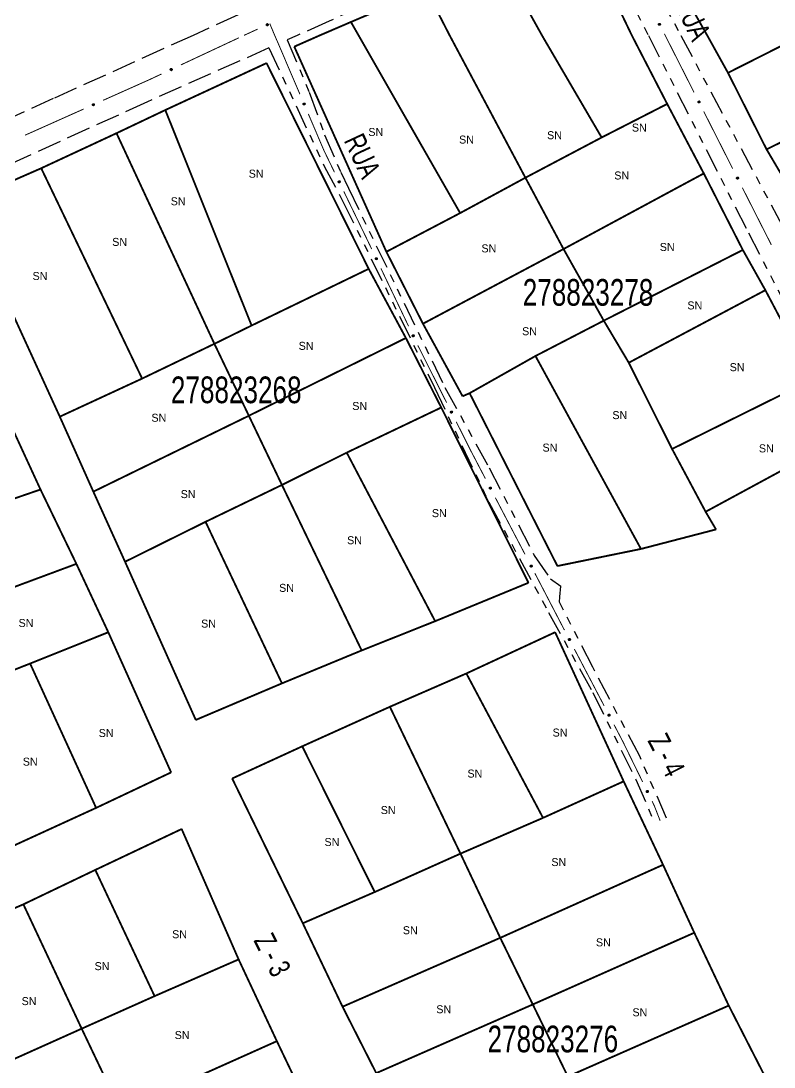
# Model space of a CAD drawing. Extents: x 205807 to 207855, y 4874692 to 4876446.
# Drawn here: x 206751.1 to 206892.2, y 4875410.6 to 4875606.6 of the extents above; entities that cross this region are included whole.
import ezdxf
from ezdxf.enums import TextEntityAlignment as Align

# ---------------------------------------------------------------- set-up
doc = ezdxf.new("R2010")
doc.units = 0
doc.header["$LTSCALE"] = 1.5
doc.header["$MEASUREMENT"] = 0
doc.linetypes.add('TRACO_11', pattern=[8, 3, -1, 3, -1])
doc.linetypes.add('TRACO_25', pattern=[8, 3, -1, 1, -1, 1, -1])
for name, color, linetype in [('CD_MALHA_LOTES', 7, 'CONTINUOUS'), ('CD_TXT_QUADRA', 7, 'CONTINUOUS'), ('RU-QUADRA', 210, 'CONTINUOUS'), ('SV-EIXO-RUA-N-PAV', 6, 'CONTINUOUS'), ('SV-EIXO-RUA-PAV', 20, 'CONTINUOUS'), ('SV-RUA-NAO-PAV', 7, 'CONTINUOUS'), ('SV-RUA-PAVIM', 7, 'CONTINUOUS'), ('SV-TXT-RUA-N-PAV', 7, 'CONTINUOUS'), ('Th_NmrPort', 1, 'CONTINUOUS')]:
    doc.layers.add(name, color=color, linetype=linetype)
doc.styles.add('ARIAL', font='ARIAL.SHX')

msp = doc.modelspace()

# ---------------------------------------------------------------- linework, layer by layer
at = {"layer": 'CD_MALHA_LOTES', "linetype": 'Continuous', "const_width": 0.35, "flags": 128}
for points in [[(206879.653214, 4875603.899874), (206867.345812, 4875625.611208)], [(206857.05052, 4875621.580885), (206865.532073, 4875603.900152)], [(206848.752311, 4875603.816473), (206842.756206, 4875614.61033)], [(206826.722383, 4875612.303357), (206812.918585, 4875606.407985)], [(206831.423776, 4875603.873753), (206829.310595, 4875607.989671)], [(206812.918585, 4875606.407985), (206807.223221, 4875603.960903)], [(206833.379398, 4875570.608922), (206812.918585, 4875606.407985)], [(206807.223221, 4875603.960903), (206802.311799, 4875601.79074)], [(206845.600843, 4875577.23363), (206831.423776, 4875603.873753)], [(206859.878233, 4875584.772092), (206848.752311, 4875603.816473)], [(206865.532073, 4875603.900152), (206872.156787, 4875591.054143)], [(206883.543727, 4875596.88497), (206879.653214, 4875603.899874)], [(206883.543727, 4875596.88497), (206897.438421, 4875603.899525)], [(206802.311799, 4875601.79074), (206819.558885, 4875563.356008)], [(206778.154457, 4875589.911952), (206797.114829, 4875598.706824)], [(206797.114829, 4875598.706824), (206816.246531, 4875560.157873)], [(206890.768969, 4875582.545644), (206883.543727, 4875596.88497)], [(206890.768969, 4875582.545644), (206917.335628, 4875595.662237)], [(206769.016927, 4875585.571626), (206778.154457, 4875589.911952)], [(206794.316461, 4875549.535495), (206778.154457, 4875589.911952)], [(206872.156787, 4875591.054143), (206859.878233, 4875584.772092)], [(206872.156787, 4875591.054143), (206879.009934, 4875578.033164)], [(206754.910867, 4875579.004027), (206769.016927, 4875585.571626)], [(206787.349095, 4875546.108922), (206769.016927, 4875585.571626)], [(206845.600843, 4875577.23363), (206859.878233, 4875584.772092)], [(206897.938632, 4875570.37389), (206890.768969, 4875582.545644)], [(206754.910867, 4875579.004027), (206740.062382, 4875572.493537)], [(206773.81413, 4875539.598432), (206754.910867, 4875579.004027)], [(206852.739538, 4875563.869994), (206879.009934, 4875578.033164)], [(206879.009934, 4875578.033164), (206886.319958, 4875563.698665)], [(206833.379398, 4875570.608922), (206845.600843, 4875577.23363)], [(206852.739538, 4875563.869994), (206845.600843, 4875577.23363)], [(206740.062382, 4875572.493537), (206758.39455, 4875532.459738)], [(206819.558885, 4875563.356008), (206833.379398, 4875570.608922)], [(206826.412032, 4875549.878153), (206852.739538, 4875563.869994)], [(206860.278, 4875550.449248), (206852.739538, 4875563.869994)], [(206819.558885, 4875563.356008), (206826.412032, 4875549.878153)], [(206860.278, 4875550.449248), (206886.319958, 4875563.698665)], [(206886.319958, 4875563.698665), (206890.546065, 4875556.160204)], [(206794.316461, 4875549.535495), (206816.246531, 4875560.157873)], [(206816.246531, 4875560.157873), (206823.213897, 4875547.194003)], [(206864.960983, 4875542.568129), (206890.546065, 4875556.160204)], [(206890.546065, 4875556.160204), (206899.340937, 4875539.427104)], [(206847.485459, 4875543.82454), (206860.278, 4875550.449248)], [(206864.960983, 4875542.568129), (206860.278, 4875550.449248)], [(206787.349095, 4875546.108922), (206794.316461, 4875549.535495)], [(206826.412032, 4875549.878153), (206833.836275, 4875536.286078)], [(206793.802475, 4875532.631066), (206823.213897, 4875547.194003)], [(206823.213897, 4875547.194003), (206829.838606, 4875534.173024)], [(206773.81413, 4875539.598432), (206787.349095, 4875546.108922)], [(206793.802475, 4875532.631066), (206787.349095, 4875546.108922)], [(206835.149794, 4875536.857174), (206847.485459, 4875543.82454)], [(206867.245366, 4875507.67419), (206847.485459, 4875543.82454)], [(206873.07054, 4875526.406125), (206864.960983, 4875542.568129)], [(206758.39455, 4875532.459738), (206773.81413, 4875539.598432)], [(206873.07054, 4875526.406125), (206899.340937, 4875539.427104)], [(206833.836275, 4875536.286078), (206835.149794, 4875536.857174)], [(206835.149794, 4875536.857174), (206851.597347, 4875504.476055)], [(206747.455694, 4875534.720527), (206754.776569, 4875518.80883)], [(206764.676601, 4875518.410787), (206758.39455, 4875532.459738)], [(206764.676601, 4875518.410787), (206793.802475, 4875532.631066)], [(206800, 4875519.667197), (206793.802475, 4875532.631066)], [(206812.134643, 4875525.72081), (206829.838606, 4875534.173024)], [(206829.838606, 4875534.173024), (206846.171939, 4875501.335029)], [(206905.280331, 4875528.690507), (206879.352592, 4875514.641556)], [(206800, 4875519.667197), (206812.134643, 4875525.72081)], [(206828.696415, 4875494.139225), (206812.134643, 4875525.72081)], [(206879.352592, 4875514.641556), (206873.07054, 4875526.406125)], [(206724.820745, 4875508.499844), (206754.776569, 4875518.80883)], [(206754.776569, 4875518.80883), (206761.499821, 4875504.876758)], [(206785.692918, 4875512.756941), (206800, 4875519.667197)], [(206814.933011, 4875488.656707), (206800, 4875519.667197)], [(206770.615995, 4875505.275589), (206764.676601, 4875518.410787)], [(206879.352592, 4875514.641556), (206881.294317, 4875511.329202)], [(206770.615995, 4875505.275589), (206785.692918, 4875512.756941)], [(206800, 4875482.488875), (206785.692918, 4875512.756941)], [(206881.294317, 4875511.329202), (206867.245366, 4875507.67419)], [(206851.597347, 4875504.476055), (206867.245366, 4875507.67419)], [(206783.865412, 4875475.635728), (206770.615995, 4875505.275589)], [(206731.469295, 4875493.708689), (206761.499821, 4875504.876758)], [(206761.499821, 4875504.876758), (206767.476045, 4875492.065227)], [(206846.171939, 4875501.335029), (206828.696415, 4875494.139225)], [(206828.696415, 4875494.139225), (206814.933011, 4875488.656707)], [(206752.834296, 4875486.201058), (206767.476045, 4875492.065227)], [(206767.476045, 4875492.065227), (206779.241736, 4875465.807193)], [(206834.54104, 4875484.34023), (206851.170377, 4875492.069858)], [(206851.170377, 4875492.069858), (206864.005814, 4875464.129735)], [(206814.933011, 4875488.656707), (206800, 4875482.488875)], [(206737.333464, 4875480.075428), (206752.834296, 4875486.201058)], [(206765.197609, 4875459.158644), (206752.834296, 4875486.201058)], [(206820.216409, 4875478.099797), (206834.54104, 4875484.34023)], [(206848.901129, 4875457.286533), (206834.54104, 4875484.34023)], [(206800, 4875482.488875), (206783.865412, 4875475.635728)], [(206803.799814, 4875470.689282), (206820.216409, 4875478.099797)], [(206833.441873, 4875450.585158), (206820.216409, 4875478.099797)], [(206803.799814, 4875470.689282), (206790.68072, 4875464.661591)], [(206817.379848, 4875443.387385), (206803.799814, 4875470.689282)], [(206779.241736, 4875465.807193), (206765.197609, 4875459.158644)], [(206790.68072, 4875464.661591), (206803.906185, 4875437.536979)], [(206864.005814, 4875464.129735), (206848.901129, 4875457.286533)], [(206864.005814, 4875464.129735), (206871.380872, 4875448.493195)], [(206765.197609, 4875459.158644), (206749.47267, 4875451.949823)], [(206833.441873, 4875450.585158), (206848.901129, 4875457.286533)], [(206765.045303, 4875447.535855), (206781.213699, 4875455.194569)], [(206781.213699, 4875455.194569), (206791.886259, 4875430.76469)], [(206817.379848, 4875443.387385), (206833.441873, 4875450.585158)], [(206840.887845, 4875434.806789), (206833.441873, 4875450.585158)], [(206840.887845, 4875434.806789), (206871.380872, 4875448.493195)], [(206871.380872, 4875448.493195), (206877.231279, 4875435.764129)], [(206751.57164, 4875441.08268), (206765.045303, 4875447.535855)], [(206776.143347, 4875423.886031), (206765.045303, 4875447.535855)], [(206803.906185, 4875437.536979), (206817.379848, 4875443.387385)], [(206736.786067, 4875434.664961), (206751.57164, 4875441.08268)], [(206762.492399, 4875417.787425), (206751.57164, 4875441.08268)], [(206811.352156, 4875421.900438), (206803.906185, 4875437.536979)], [(206811.352156, 4875421.900438), (206840.887845, 4875434.806789)], [(206846.98645, 4875422.325922), (206840.887845, 4875434.806789)], [(206846.98645, 4875422.325922), (206877.231279, 4875435.764129)], [(206877.231279, 4875435.764129), (206883.684454, 4875422.11318)], [(206791.886259, 4875430.76469), (206776.143347, 4875423.886031)], [(206791.886259, 4875430.76469), (206799.048574, 4875415.447263)], [(206762.492399, 4875417.787425), (206776.143347, 4875423.886031)], [(206817.663504, 4875409.455028), (206811.352156, 4875421.900438)], [(206817.663504, 4875409.455028), (206846.98645, 4875422.325922)], [(206853.545997, 4875408.816802), (206846.98645, 4875422.325922)], [(206853.545997, 4875408.816802), (206883.684454, 4875422.11318)], [(206883.684454, 4875422.11318), (206890.279458, 4875409.206829)], [(206762.492399, 4875417.787425), (206748.274138, 4875411.405164)], [(206769.831999, 4875402.363626), (206762.492399, 4875417.787425)], [(206769.831999, 4875402.363626), (206799.048574, 4875415.447263)], [(206799.048574, 4875415.447263), (206804.79261, 4875403.427337)]]:
    msp.add_lwpolyline(points, dxfattribs=at)
at = {"layer": 'RU-QUADRA', "linetype": 'Continuous', "const_width": 0.18, "flags": 128}
for points in [[(206956.12659, 4875551.254791), (206954.851308, 4875550.810157), (206943.068606, 4875544.752069), (206931.174746, 4875538.749561), (206919.725516, 4875532.969367), (206897.938632, 4875570.37389), (206890.768969, 4875582.545644), (206883.543727, 4875596.88497), (206879.653214, 4875603.899874), (206867.345812, 4875625.611208), (206894.291755, 4875639.70373), (206906.950579, 4875645.638768), (206920.937937, 4875652.196685), (206936.173886, 4875623.279962), (206947.292592, 4875603.898546), (206950.516163, 4875597.051707), (206956.12736, 4875587.047524), (206970.008665, 4875558.304163)], [(206865.532073, 4875603.900152), (206872.156787, 4875591.054143), (206879.009934, 4875578.033164), (206886.319958, 4875563.698665), (206890.546065, 4875556.160204), (206899.340937, 4875539.427104), (206905.280331, 4875528.690507), (206879.352592, 4875514.641556), (206881.294317, 4875511.329202), (206867.245366, 4875507.67419), (206851.597347, 4875504.476055), (206835.149794, 4875536.857174), (206833.836275, 4875536.286078), (206826.412032, 4875549.878153), (206819.558885, 4875563.356008), (206802.311799, 4875601.79074), (206807.223221, 4875603.960903), (206812.918585, 4875606.407985), (206826.722383, 4875612.303357), (206829.310595, 4875607.989671), (206842.756206, 4875614.61033), (206857.05052, 4875621.580885)], [(206783.865412, 4875475.635728), (206800, 4875482.488875), (206814.933011, 4875488.656707), (206828.696415, 4875494.139225), (206846.171939, 4875501.335029), (206829.838606, 4875534.173024), (206823.213897, 4875547.194003), (206816.246531, 4875560.157873), (206797.114829, 4875598.706824), (206778.154457, 4875589.911952), (206769.016927, 4875585.571626), (206754.910867, 4875579.004027), (206740.062382, 4875572.493537), (206758.39455, 4875532.459738), (206764.676601, 4875518.410787), (206770.615995, 4875505.275589)], [(206716.790194, 4875436.561046), (206704.800395, 4875467.60006), (206699.588209, 4875481.734395), (206693.636933, 4875497.362768), (206688.24809, 4875511.514163), (206676.93625, 4875541.219671), (206688.888698, 4875546.934435), (206704.501583, 4875554.031201), (206718.172196, 4875560.231533), (206732.40308, 4875566.842731), (206747.455694, 4875534.720527), (206754.776569, 4875518.80883), (206761.499821, 4875504.876758), (206767.476045, 4875492.065227), (206779.241736, 4875465.807193), (206765.197609, 4875459.158644), (206749.47267, 4875451.949823), (206734.158595, 4875444.554246)], [(206837.696714, 4875369.565893), (206831.314452, 4875382.04676), (206824.435793, 4875395.662252), (206817.663504, 4875409.455028), (206811.352156, 4875421.900438), (206803.906185, 4875437.536979), (206790.68072, 4875464.661591), (206803.799814, 4875470.689282), (206820.216409, 4875478.099797), (206834.54104, 4875484.34023), (206851.170377, 4875492.069858), (206864.005814, 4875464.129735), (206871.380872, 4875448.493195), (206877.231279, 4875435.764129), (206883.684454, 4875422.11318), (206890.279458, 4875409.206829), (206896.732633, 4875396.265021), (206866.913289, 4875382.826815)], [(206765.328959, 4875336.449047), (206759.372182, 4875349.284484), (206753.060834, 4875362.793605), (206746.324003, 4875376.763666), (206740.438139, 4875389.27999), (206732.95671, 4875404.774703), (206722.319608, 4875428.211786), (206736.786067, 4875434.664961), (206751.57164, 4875441.08268), (206765.045303, 4875447.535855), (206781.213699, 4875455.194569), (206791.886259, 4875430.76469), (206799.048574, 4875415.447263), (206804.79261, 4875403.427337), (206811.281242, 4875389.209076), (206817.734418, 4875375.806327), (206823.407539, 4875363.219089), (206794.900104, 4875349.745426)]]:
    msp.add_lwpolyline(points, close=True, dxfattribs=at)
at = {"layer": 'SV-EIXO-RUA-N-PAV', "const_width": 0.18}
for points in [[(206797.717977, 4875606.109348), (206798.490035, 4875604.264375)], [(206798.490035, 4875604.264375), (206798.639166, 4875603.908)], [(206798.64, 4875603.91), (206799.038944, 4875602.993025)], [(206871.627078, 4875604.193543), (206871.770423, 4875603.917233)], [(206871.770423, 4875603.917233), (206877.192692, 4875593.212141)], [(206799.038944, 4875602.993025), (206799.31, 4875602.37)], [(206799.31, 4875602.37), (206803.364075, 4875592.879028)], [(206879.000115, 4875589.643777), (206884.422384, 4875578.938684)], [(206804.935336, 4875589.200558), (206807.685042, 4875582.763236)], [(206807.685042, 4875582.763236), (206807.9, 4875582.26)], [(206807.9, 4875582.26), (206809.842849, 4875578.253436)], [(206811.588142, 4875574.654276), (206815.51505, 4875566.556165)], [(206886.229807, 4875575.37032), (206889.392797, 4875569.125683)], [(206889.392797, 4875569.125683), (206889.40007, 4875569.111325)], [(206889.40007, 4875569.111325), (206891.659264, 4875564.668876)], [(206815.51505, 4875566.556165), (206815.825904, 4875565.91512)], [(206815.825904, 4875565.91512), (206816.812425, 4875563.851213)], [(206818.537444, 4875560.242292), (206823.7125, 4875549.41553)], [(206825.448802, 4875545.812142), (206830.841027, 4875535.091885)], [(206832.638435, 4875531.518466), (206835.334548, 4875526.158338)], [(206835.334548, 4875526.158338), (206835.494854, 4875525.839634)], [(206835.494854, 4875525.839634), (206838.110139, 4875520.838978)], [(206839.963883, 4875517.294457), (206845.525115, 4875506.660892)], [(206847.375725, 4875503.114736), (206852.911958, 4875492.468134)], [(206854.767415, 4875488.924511), (206860.336688, 4875478.295155)], [(206862.193113, 4875474.752037), (206863.585431, 4875472.094698)], [(206863.585431, 4875472.094698), (206863.830435, 4875471.62709)], [(206863.830435, 4875471.62709), (206867.557034, 4875464.018618)], [(206869.316504, 4875460.426367), (206869.73112, 4875459.579859)], [(206869.73112, 4875459.579859), (206870.480837, 4875457.663914)], [(206870.480837, 4875457.663914), (206870.837498, 4875456.752447)]]:
    msp.add_lwpolyline(points, dxfattribs=at)
at = {"layer": 'SV-EIXO-RUA-N-PAV'}
for points in [[(206870.737626, 4875606.147093), (206870.784454, 4875606.132982), (206870.821816, 4875606.111279), (206870.847767, 4875606.084209), (206870.864462, 4875606.054308), (206870.878097, 4875606.021794), (206870.884611, 4875605.98598), (206870.883036, 4875605.944629), (206870.86921, 4875605.897554), (206870.844462, 4875605.860742), (206870.819284, 4875605.83388), (206870.789107, 4875605.814676), (206870.7573, 4875605.80196), (206870.719875, 4875605.796424), (206870.677985, 4875605.798429), (206870.630986, 4875605.813477), (206870.594504, 4875605.835005), (206870.57009, 4875605.861848), (206870.550976, 4875605.892308), (206870.537454, 4875605.925669), (206870.531262, 4875605.960861), (206870.533357, 4875606.003033), (206870.548824, 4875606.049225), (206870.56988, 4875606.085857), (206870.596373, 4875606.110641), (206870.626785, 4875606.128784), (206870.65923, 4875606.142855), (206870.694958, 4875606.150902), (206870.737626, 4875606.147093)], [(206878.129682, 4875591.605875), (206878.176372, 4875591.59131), (206878.213521, 4875591.569245), (206878.239208, 4875591.541924), (206878.255611, 4875591.511862), (206878.268929, 4875591.479217), (206878.275095, 4875591.443342), (206878.273119, 4875591.402009), (206878.258837, 4875591.35507), (206878.233732, 4875591.3185), (206878.208294, 4875591.291884), (206878.177932, 4875591.272974), (206878.146002, 4875591.260568), (206878.108525, 4875591.255395), (206878.066658, 4875591.257808), (206878.019807, 4875591.273311), (206877.983535, 4875591.295192), (206877.959383, 4875591.322271), (206877.940566, 4875591.352915), (206877.927369, 4875591.386406), (206877.92152, 4875591.421657), (206877.924024, 4875591.463807), (206877.939938, 4875591.509846), (206877.96135, 4875591.546271), (206877.988082, 4875591.570797), (206878.018669, 4875591.588644), (206878.051249, 4875591.6024), (206878.087054, 4875591.610099), (206878.129682, 4875591.605875)], [(206804.194498, 4875591.215166), (206804.24014, 4875591.197592), (206804.275773, 4875591.173155), (206804.299627, 4875591.144219), (206804.314039, 4875591.113153), (206804.325203, 4875591.07971), (206804.32902, 4875591.04351), (206804.324356, 4875591.002393), (206804.307049, 4875590.956484), (206804.279616, 4875590.921626), (206804.252499, 4875590.896722), (206804.220971, 4875590.879829), (206804.188301, 4875590.869528), (206804.150567, 4875590.866807), (206804.108945, 4875590.87194), (206804.063203, 4875590.89046), (206804.028433, 4875590.914657), (206804.006095, 4875590.943251), (206803.989313, 4875590.975055), (206803.978325, 4875591.009334), (206803.974783, 4875591.044891), (206803.980026, 4875591.086789), (206803.998904, 4875591.131694), (206804.022642, 4875591.166648), (206804.050914, 4875591.189381), (206804.082598, 4875591.205199), (206804.116004, 4875591.216804), (206804.152234, 4875591.222156), (206804.194498, 4875591.215166)], [(206810.751854, 4875576.631169), (206810.798284, 4875576.615797), (206810.835045, 4875576.593091), (206810.860254, 4875576.565329), (206810.876134, 4875576.534987), (206810.888884, 4875576.502116), (206810.894427, 4875576.466139), (206810.891735, 4875576.424847), (206810.876641, 4875576.378163), (206810.850906, 4875576.342034), (206810.825011, 4875576.315862), (206810.794325, 4875576.297481), (206810.762186, 4875576.285631), (206810.724625, 4875576.281109), (206810.682805, 4875576.284246), (206810.63623, 4875576.300559), (206810.600343, 4875576.323066), (206810.576664, 4875576.35056), (206810.558381, 4875576.381526), (206810.545767, 4875576.41524), (206810.540529, 4875576.450587), (206810.543764, 4875576.492687), (206810.560474, 4875576.538443), (206810.582514, 4875576.574492), (206810.609667, 4875576.598551), (206810.640559, 4875576.615865), (206810.673372, 4875576.629054), (206810.709305, 4875576.636131), (206810.751854, 4875576.631169)], [(206885.359374, 4875577.332419), (206885.406064, 4875577.317854), (206885.443213, 4875577.295789), (206885.4689, 4875577.268468), (206885.485304, 4875577.238406), (206885.498622, 4875577.205761), (206885.504787, 4875577.169886), (206885.502811, 4875577.128553), (206885.488529, 4875577.081614), (206885.463424, 4875577.045044), (206885.437986, 4875577.018428), (206885.407624, 4875576.999518), (206885.375695, 4875576.987112), (206885.338218, 4875576.981939), (206885.29635, 4875576.984351), (206885.249499, 4875576.999855), (206885.213228, 4875577.021736), (206885.189076, 4875577.048815), (206885.170258, 4875577.079459), (206885.157061, 4875577.11295), (206885.151212, 4875577.148201), (206885.153716, 4875577.190351), (206885.169631, 4875577.23639), (206885.191042, 4875577.272815), (206885.217775, 4875577.297341), (206885.248361, 4875577.315188), (206885.280941, 4875577.328943), (206885.316746, 4875577.336643), (206885.359374, 4875577.332419)], [(206817.71229, 4875562.223858), (206817.758632, 4875562.208226), (206817.795265, 4875562.185313), (206817.820318, 4875562.157409), (206817.836027, 4875562.126979), (206817.848592, 4875562.094037), (206817.853932, 4875562.05803), (206817.851007, 4875562.016752), (206817.835652, 4875561.970154), (206817.809714, 4875561.93417), (206817.783671, 4875561.908145), (206817.752883, 4875561.889937), (206817.720677, 4875561.878267), (206817.683092, 4875561.873957), (206817.64129, 4875561.87733), (206817.594808, 4875561.893904), (206817.559048, 4875561.916613), (206817.535524, 4875561.944239), (206817.517416, 4875561.975307), (206817.504991, 4875562.009092), (206817.499952, 4875562.044468), (206817.503424, 4875562.08655), (206817.520391, 4875562.132211), (206817.542633, 4875562.168135), (206817.569922, 4875562.192041), (206817.60091, 4875562.20918), (206817.633797, 4875562.222185), (206817.669769, 4875562.22906), (206817.71229, 4875562.223858)], [(206824.612365, 4875547.788175), (206824.658707, 4875547.772542), (206824.69534, 4875547.74963), (206824.720393, 4875547.721726), (206824.736102, 4875547.691295), (206824.748667, 4875547.658353), (206824.754008, 4875547.622346), (206824.751083, 4875547.581069), (206824.735727, 4875547.534471), (206824.709789, 4875547.498487), (206824.683747, 4875547.472461), (206824.652959, 4875547.454254), (206824.620753, 4875547.442584), (206824.583167, 4875547.438273), (206824.541365, 4875547.441646), (206824.494883, 4875547.458221), (206824.459123, 4875547.480929), (206824.4356, 4875547.508556), (206824.417491, 4875547.539624), (206824.405066, 4875547.573409), (206824.400028, 4875547.608784), (206824.403499, 4875547.650866), (206824.420466, 4875547.696527), (206824.442708, 4875547.732452), (206824.469997, 4875547.756357), (206824.500985, 4875547.773497), (206824.533872, 4875547.786501), (206824.569844, 4875547.793376), (206824.612365, 4875547.788175)], [(206831.773509, 4875533.482998), (206831.820157, 4875533.468303), (206831.857244, 4875533.446133), (206831.882855, 4875533.41874), (206831.899174, 4875533.388632), (206831.9124, 4875533.35595), (206831.918465, 4875533.320058), (206831.916373, 4875533.27873), (206831.90196, 4875533.231832), (206831.876752, 4875533.195333), (206831.85124, 4875533.168788), (206831.820825, 4875533.149963), (206831.788861, 4875533.137646), (206831.751369, 4875533.132579), (206831.709508, 4875533.135109), (206831.662701, 4875533.150743), (206831.626491, 4875533.172727), (206831.602415, 4875533.199873), (206831.583684, 4875533.23057), (206831.570581, 4875533.264097), (206831.564831, 4875533.299365), (206831.567453, 4875533.341507), (206831.583497, 4875533.387502), (206831.60501, 4875533.423867), (206831.631811, 4875533.448318), (206831.662448, 4875533.466078), (206831.695066, 4875533.479743), (206831.730892, 4875533.487342), (206831.773509, 4875533.482998)], [(206839.06797, 4875519.245052), (206839.114846, 4875519.231097), (206839.152279, 4875519.209517), (206839.178319, 4875519.182533), (206839.195113, 4875519.152687), (206839.208855, 4875519.120219), (206839.215488, 4875519.084427), (206839.21405, 4875519.043071), (206839.20038, 4875518.995951), (206839.175754, 4875518.959057), (206839.150665, 4875518.932111), (206839.120552, 4875518.912808), (206839.088786, 4875518.899987), (206839.05138, 4875518.894327), (206839.009484, 4875518.896193), (206838.962436, 4875518.911085), (206838.925882, 4875518.932492), (206838.90138, 4875518.959254), (206838.882165, 4875518.989651), (206838.868533, 4875519.022967), (206838.862225, 4875519.058139), (206838.86418, 4875519.100318), (206838.879493, 4875519.14656), (206838.900429, 4875519.183261), (206838.92684, 4875519.208133), (206838.957191, 4875519.226376), (206838.989589, 4875519.240556), (206839.02529, 4875519.248721), (206839.06797, 4875519.245052)], [(206846.712947, 4875504.627913), (206846.759789, 4875504.613847), (206846.797172, 4875504.59218), (206846.823149, 4875504.565134), (206846.839873, 4875504.535249), (206846.853538, 4875504.502748), (206846.860087, 4875504.466941), (206846.858551, 4875504.425589), (206846.844771, 4875504.378501), (206846.820059, 4875504.341665), (206846.794906, 4875504.314778), (206846.764748, 4875504.295546), (206846.732952, 4875504.282799), (206846.695533, 4875504.277227), (206846.653641, 4875504.279192), (206846.606628, 4875504.294194), (206846.570125, 4875504.315688), (206846.545685, 4875504.342507), (206846.526542, 4875504.372949), (206846.512988, 4875504.406297), (206846.506763, 4875504.441483), (206846.508817, 4875504.483657), (206846.524239, 4875504.529864), (206846.54526, 4875504.566516), (206846.57173, 4875504.591325), (206846.602124, 4875504.609497), (206846.634555, 4875504.6236), (206846.670276, 4875504.631681), (206846.712947, 4875504.627913)], [(206853.870027, 4875490.874428), (206853.916913, 4875490.860508), (206853.954362, 4875490.838957), (206853.980424, 4875490.811993), (206853.99724, 4875490.78216), (206854.011006, 4875490.749701), (206854.017666, 4875490.713915), (206854.016259, 4875490.672558), (206854.002626, 4875490.625427), (206853.978027, 4875490.588515), (206853.952958, 4875490.56155), (206853.92286, 4875490.542224), (206853.891104, 4875490.529379), (206853.853702, 4875490.52369), (206853.811805, 4875490.525525), (206853.764745, 4875490.540381), (206853.728176, 4875490.561761), (206853.703653, 4875490.588505), (206853.684415, 4875490.618887), (206853.670758, 4875490.652192), (206853.664423, 4875490.687359), (206853.666346, 4875490.72954), (206853.681625, 4875490.775794), (206853.702532, 4875490.812511), (206853.728924, 4875490.837403), (206853.759262, 4875490.855669), (206853.791649, 4875490.869872), (206853.827344, 4875490.878064), (206853.870027, 4875490.874428)], [(206861.295725, 4875476.701954), (206861.34261, 4875476.688034), (206861.38006, 4875476.666483), (206861.406121, 4875476.639519), (206861.422937, 4875476.609686), (206861.436704, 4875476.577227), (206861.443363, 4875476.541441), (206861.441957, 4875476.500084), (206861.428323, 4875476.452953), (206861.403725, 4875476.416041), (206861.378656, 4875476.389076), (206861.348557, 4875476.36975), (206861.316802, 4875476.356905), (206861.2794, 4875476.351217), (206861.237503, 4875476.353051), (206861.190443, 4875476.367907), (206861.153873, 4875476.389287), (206861.12935, 4875476.416031), (206861.110112, 4875476.446413), (206861.096455, 4875476.479718), (206861.09012, 4875476.514885), (206861.092044, 4875476.557066), (206861.107322, 4875476.60332), (206861.12823, 4875476.640037), (206861.154622, 4875476.664929), (206861.184959, 4875476.683195), (206861.217347, 4875476.697398), (206861.253042, 4875476.70559), (206861.295725, 4875476.701954)], [(206868.472427, 4875462.399948), (206868.518918, 4875462.384759), (206868.555768, 4875462.362198), (206868.581087, 4875462.334535), (206868.597086, 4875462.304256), (206868.609966, 4875462.271436), (206868.61565, 4875462.235481), (206868.613121, 4875462.194178), (206868.598211, 4875462.147435), (206868.572619, 4875462.111205), (206868.546827, 4875462.084931), (206868.516214, 4875462.06643), (206868.484122, 4875462.054453), (206868.446579, 4875462.049783), (206868.404747, 4875462.052755), (206868.358108, 4875462.068884), (206868.322133, 4875462.09125), (206868.298346, 4875462.11865), (206868.279941, 4875462.149543), (206868.267193, 4875462.183208), (206868.261816, 4875462.218534), (206868.264885, 4875462.260646), (206868.281415, 4875462.306468), (206868.303312, 4875462.342604), (206868.330371, 4875462.366769), (206868.361193, 4875462.384204), (206868.393955, 4875462.397523), (206868.429859, 4875462.404742), (206868.472427, 4875462.399948)]]:
    msp.add_lwpolyline(points, close=True, dxfattribs=at)
for points in [[(206870.531262, 4875605.960861), (206870.630986, 4875605.813477)], [(206870.533357, 4875606.003033), (206870.677985, 4875605.798429)], [(206870.536921, 4875605.939705), (206870.609356, 4875605.829711)], [(206870.536958, 4875605.978155), (206870.650501, 4875605.812625)], [(206870.537454, 4875605.925669), (206870.594504, 4875605.835005)], [(206870.544217, 4875606.023425), (206870.697074, 4875605.799893)], [(206870.548824, 4875606.049225), (206870.719875, 4875605.796424)], [(206870.559462, 4875606.065153), (206870.735478, 4875605.802907)], [(206870.56988, 4875606.085857), (206870.7573, 4875605.80196)], [(206870.584042, 4875606.094814), (206870.771368, 4875605.810766)], [(206870.596373, 4875606.110641), (206870.789107, 4875605.814676)], [(206870.612392, 4875606.117208), (206870.801066, 4875605.824636)], [(206870.626785, 4875606.128784), (206870.819284, 4875605.83388)], [(206870.645724, 4875606.132962), (206870.831165, 4875605.852548)], [(206870.65923, 4875606.142855), (206870.844462, 4875605.860742)], [(206870.679147, 4875606.142615), (206870.855117, 4875605.88342)], [(206870.694958, 4875606.150902), (206870.86921, 4875605.897554)], [(206870.715083, 4875606.147423), (206870.87283, 4875605.923354)], [(206870.737626, 4875606.147093), (206870.883036, 4875605.944629)], [(206870.762821, 4875606.13837), (206870.880044, 4875605.971675)], [(206870.784454, 4875606.132982), (206870.884611, 4875605.98598)], [(206870.805806, 4875606.120702), (206870.876401, 4875606.01129)], [(206870.821816, 4875606.111279), (206870.878097, 4875606.021794)], [(206877.92152, 4875591.421657), (206878.019807, 4875591.273311)], [(206877.924024, 4875591.463807), (206878.066658, 4875591.257808)], [(206877.927383, 4875591.438894), (206878.039313, 4875591.27227)], [(206877.935081, 4875591.484092), (206878.085759, 4875591.259086)], [(206877.939938, 4875591.509846), (206878.108525, 4875591.255395)], [(206877.950731, 4875591.52567), (206878.124191, 4875591.261727)], [(206877.96135, 4875591.546271), (206878.146002, 4875591.260568)], [(206877.975598, 4875591.555091), (206878.160156, 4875591.269237)], [(206877.988082, 4875591.570797), (206878.177932, 4875591.272974)], [(206878.004165, 4875591.577208), (206878.189987, 4875591.282817)], [(206878.018669, 4875591.588644), (206878.208294, 4875591.291884)], [(206878.037648, 4875591.592638), (206878.220356, 4875591.310436)], [(206878.051249, 4875591.6024), (206878.233732, 4875591.3185)], [(206878.071162, 4875591.601966), (206878.244606, 4875591.341074)], [(206878.087054, 4875591.610099), (206878.258837, 4875591.35507)], [(206878.107144, 4875591.606424), (206878.262707, 4875591.380833)], [(206878.129682, 4875591.605875), (206878.273119, 4875591.402009)], [(206878.154792, 4875591.596908), (206878.270389, 4875591.429082)], [(206878.176372, 4875591.59131), (206878.275095, 4875591.443342)], [(206878.197603, 4875591.578824), (206878.267132, 4875591.468731)], [(206878.213521, 4875591.569245), (206878.268929, 4875591.479217)], [(206803.974783, 4875591.044891), (206804.063203, 4875590.89046)], [(206803.978325, 4875591.009334), (206804.028433, 4875590.914657)], [(206803.978843, 4875591.023371), (206804.042848, 4875590.908267)], [(206803.980026, 4875591.086789), (206804.108945, 4875590.87194)], [(206803.981756, 4875591.06171), (206804.082599, 4875590.888152)], [(206803.99238, 4875591.106311), (206804.128089, 4875590.871972)], [(206803.998904, 4875591.131694), (206804.150567, 4875590.866807)], [(206804.010704, 4875591.146782), (206804.166611, 4875590.872105)], [(206804.022642, 4875591.166648), (206804.188301, 4875590.869528)], [(206804.037434, 4875591.174521), (206804.202989, 4875590.877257)], [(206804.050914, 4875591.189381), (206804.220971, 4875590.879829)], [(206804.06738, 4875591.194731), (206804.233641, 4875590.888866)], [(206804.082598, 4875591.205199), (206804.252499, 4875590.896722)], [(206804.101796, 4875591.207949), (206804.265744, 4875590.914449)], [(206804.116004, 4875591.216804), (206804.279616, 4875590.921626)], [(206804.135847, 4875591.215075), (206804.291937, 4875590.943444)], [(206804.152234, 4875591.222156), (206804.307049, 4875590.956484)], [(206804.172042, 4875591.217181), (206804.312588, 4875590.98194)], [(206804.194498, 4875591.215166), (206804.324356, 4875591.002393)], [(206804.21897, 4875591.204583), (206804.323396, 4875591.029587)], [(206804.24014, 4875591.197592), (206804.32902, 4875591.04351)], [(206804.260513, 4875591.183749), (206804.322727, 4875591.069364)], [(206804.275773, 4875591.173155), (206804.325203, 4875591.07971)], [(206877.926972, 4875591.400447), (206877.998336, 4875591.289754)], [(206877.927369, 4875591.386406), (206877.983535, 4875591.295192)], [(206810.540529, 4875576.450587), (206810.63623, 4875576.300559)], [(206810.543764, 4875576.492687), (206810.682805, 4875576.284246)], [(206810.545613, 4875576.429286), (206810.615047, 4875576.317372)], [(206810.545767, 4875576.41524), (206810.600343, 4875576.323066)], [(206810.54669, 4875576.46772), (206810.655715, 4875576.299181)], [(206810.555171, 4875576.512778), (206810.701926, 4875576.285193)], [(206810.560474, 4875576.538443), (206810.724625, 4875576.281109)], [(206810.571539, 4875576.554078), (206810.740397, 4875576.287167)], [(206810.582514, 4875576.574492), (206810.762186, 4875576.285631)], [(206810.596913, 4875576.583063), (206810.776487, 4875576.294053)], [(206810.609667, 4875576.598551), (206810.794325, 4875576.297481)], [(206810.625858, 4875576.604682), (206810.80655, 4875576.307114)], [(206810.640559, 4875576.615865), (206810.825011, 4875576.315862)], [(206810.659604, 4875576.619529), (206810.837392, 4875576.334202)], [(206810.673372, 4875576.629054), (206810.850906, 4875576.342034)], [(206810.693275, 4875576.628275), (206810.86217, 4875576.364415)], [(206810.709305, 4875576.636131), (206810.876641, 4875576.378163)], [(206810.729328, 4875576.632109), (206810.880957, 4875576.403855)], [(206810.751854, 4875576.631169), (206810.891735, 4875576.424847)], [(206810.776804, 4875576.621768), (206810.889475, 4875576.451964)], [(206810.798284, 4875576.615797), (206810.894427, 4875576.466139)], [(206810.819295, 4875576.602944), (206810.886906, 4875576.491663)], [(206810.835045, 4875576.593091), (206810.888884, 4875576.502116)], [(206885.151212, 4875577.148201), (206885.249499, 4875576.999855)], [(206885.153716, 4875577.190351), (206885.29635, 4875576.984351)], [(206885.156665, 4875577.126991), (206885.228028, 4875577.016298)], [(206885.157061, 4875577.11295), (206885.213228, 4875577.021736)], [(206885.157075, 4875577.165438), (206885.269005, 4875576.998814)], [(206885.164773, 4875577.210636), (206885.315452, 4875576.98563)], [(206885.169631, 4875577.23639), (206885.338218, 4875576.981939)], [(206885.180423, 4875577.252214), (206885.353883, 4875576.988271)], [(206885.191042, 4875577.272815), (206885.375695, 4875576.987112)], [(206885.20529, 4875577.281635), (206885.389848, 4875576.99578)], [(206885.217775, 4875577.297341), (206885.407624, 4875576.999518)], [(206885.233857, 4875577.303752), (206885.41968, 4875577.009361)], [(206885.248361, 4875577.315188), (206885.437986, 4875577.018428)], [(206885.26734, 4875577.319182), (206885.450048, 4875577.036979)], [(206885.280941, 4875577.328943), (206885.463424, 4875577.045044)], [(206885.300855, 4875577.32851), (206885.474299, 4875577.067618)], [(206885.316746, 4875577.336643), (206885.488529, 4875577.081614)], [(206885.336836, 4875577.332968), (206885.492399, 4875577.107377)], [(206885.359374, 4875577.332419), (206885.502811, 4875577.128553)], [(206885.384484, 4875577.323452), (206885.500082, 4875577.155626)], [(206885.406064, 4875577.317854), (206885.504787, 4875577.169886)], [(206885.427295, 4875577.305367), (206885.496824, 4875577.195275)], [(206885.443213, 4875577.295789), (206885.498622, 4875577.205761)], [(206817.499952, 4875562.044468), (206817.594808, 4875561.893904)], [(206817.503424, 4875562.08655), (206817.64129, 4875561.87733)], [(206817.504917, 4875562.023139), (206817.57372, 4875561.910836)], [(206817.50621, 4875562.061566), (206817.614284, 4875561.892416)], [(206817.514944, 4875562.106576), (206817.660416, 4875561.878169)], [(206817.520391, 4875562.132211), (206817.683092, 4875561.873957)], [(206817.531544, 4875562.147783), (206817.698898, 4875561.879927)], [(206817.542633, 4875562.168135), (206817.720677, 4875561.878267)], [(206817.55708, 4875562.176625), (206817.735026, 4875561.886609)], [(206817.569922, 4875562.192041), (206817.752883, 4875561.889937)], [(206817.586147, 4875562.198081), (206817.765162, 4875561.899501)], [(206817.60091, 4875562.20918), (206817.783671, 4875561.908145)], [(206817.619975, 4875562.212738), (206817.796156, 4875561.926415)], [(206817.633797, 4875562.222185), (206817.809714, 4875561.93417)], [(206817.653696, 4875562.221294), (206817.821104, 4875561.956488)], [(206817.669769, 4875562.22906), (206817.835652, 4875561.970154)], [(206817.689769, 4875562.224925), (206817.840112, 4875561.995822)], [(206817.71229, 4875562.223858), (206817.851007, 4875562.016752)], [(206817.737187, 4875562.214317), (206817.848901, 4875562.043882)], [(206817.758632, 4875562.208226), (206817.853932, 4875562.05803)], [(206817.779571, 4875562.195254), (206817.846554, 4875562.083595)], [(206817.795265, 4875562.185313), (206817.848592, 4875562.094037)], [(206817.504991, 4875562.009092), (206817.559048, 4875561.916613)], [(206824.400028, 4875547.608784), (206824.494883, 4875547.458221)], [(206824.403499, 4875547.650866), (206824.541365, 4875547.441646)], [(206824.404992, 4875547.587455), (206824.473795, 4875547.475153)], [(206824.405066, 4875547.573409), (206824.459123, 4875547.480929)], [(206824.406285, 4875547.625883), (206824.51436, 4875547.456732)], [(206824.415019, 4875547.670892), (206824.560492, 4875547.442486)], [(206824.420466, 4875547.696527), (206824.583167, 4875547.438273)], [(206824.431619, 4875547.712099), (206824.598973, 4875547.444243)], [(206824.442708, 4875547.732452), (206824.620753, 4875547.442584)], [(206824.457155, 4875547.740942), (206824.635102, 4875547.450925)], [(206824.469997, 4875547.756357), (206824.652959, 4875547.454254)], [(206824.486222, 4875547.762397), (206824.665237, 4875547.463817)], [(206824.500985, 4875547.773497), (206824.683747, 4875547.472461)], [(206824.520051, 4875547.777054), (206824.696231, 4875547.490731)], [(206824.533872, 4875547.786501), (206824.709789, 4875547.498487)], [(206824.553771, 4875547.78561), (206824.721179, 4875547.520805)], [(206824.569844, 4875547.793376), (206824.735727, 4875547.534471)], [(206824.589845, 4875547.789241), (206824.740188, 4875547.560138)], [(206824.612365, 4875547.788175), (206824.751083, 4875547.581069)], [(206824.637262, 4875547.778634), (206824.748976, 4875547.608198)], [(206824.658707, 4875547.772542), (206824.754008, 4875547.622346)], [(206824.679646, 4875547.759571), (206824.74663, 4875547.647911)], [(206824.69534, 4875547.74963), (206824.748667, 4875547.658353)], [(206831.564831, 4875533.299365), (206831.662701, 4875533.150743)], [(206831.567453, 4875533.341507), (206831.709508, 4875533.135109)], [(206831.570224, 4875533.278139), (206831.641276, 4875533.167247)], [(206831.570581, 4875533.264097), (206831.626491, 4875533.172727)], [(206831.570742, 4875533.316586), (206831.682204, 4875533.149648)], [(206831.578567, 4875533.361762), (206831.728614, 4875533.136334)], [(206831.583497, 4875533.387502), (206831.751369, 4875533.132579)], [(206831.594334, 4875533.403295), (206831.767052, 4875533.138867)], [(206831.60501, 4875533.423867), (206831.788861, 4875533.137646)], [(206831.619283, 4875533.432646), (206831.803039, 4875533.146276)], [(206831.631811, 4875533.448318), (206831.820825, 4875533.149963)], [(206831.647911, 4875533.454683), (206831.832908, 4875533.159772)], [(206831.662448, 4875533.466078), (206831.85124, 4875533.168788)], [(206831.681438, 4875533.470019), (206831.863354, 4875533.187306)], [(206831.695066, 4875533.479743), (206831.876752, 4875533.195333)], [(206831.714978, 4875533.479253), (206831.88769, 4875533.217876)], [(206831.730892, 4875533.487342), (206831.90196, 4875533.231832)], [(206831.750972, 4875533.483611), (206831.905902, 4875533.257584)], [(206831.773509, 4875533.482998), (206831.916373, 4875533.27873)], [(206831.798593, 4875533.473961), (206831.91372, 4875533.305812)], [(206831.820157, 4875533.468303), (206831.918465, 4875533.320058)], [(206831.841353, 4875533.455756), (206831.910574, 4875533.345469)], [(206831.857244, 4875533.446133), (206831.9124, 4875533.35595)], [(206838.862225, 4875519.058139), (206838.962436, 4875518.911085)], [(206838.86418, 4875519.100318), (206839.009484, 4875518.896193)], [(206838.867863, 4875519.075451), (206838.981953, 4875518.910298)], [(206838.867953, 4875519.037002), (206838.940752, 4875518.927247)], [(206838.868533, 4875519.022967), (206838.925882, 4875518.932492)], [(206838.874972, 4875519.120745), (206839.028568, 4875518.897721)], [(206838.879493, 4875519.14656), (206839.05138, 4875518.894327)], [(206838.890079, 4875519.162523), (206839.066962, 4875518.900862)], [(206838.900429, 4875519.183261), (206839.088786, 4875518.899987)], [(206838.914561, 4875519.192265), (206839.102826, 4875518.908839)], [(206838.92684, 4875519.208133), (206839.120552, 4875518.912808)], [(206838.942837, 4875519.214753), (206839.132478, 4875518.922807)], [(206838.957191, 4875519.226376), (206839.150665, 4875518.932111)], [(206838.976116, 4875519.230618), (206839.162484, 4875518.950819)], [(206838.989589, 4875519.240556), (206839.175754, 4875518.959057)], [(206839.009507, 4875519.240381), (206839.186334, 4875518.98177)], [(206839.02529, 4875519.248721), (206839.20038, 4875518.995951)], [(206839.045427, 4875519.245308), (206839.203915, 4875519.021762)], [(206839.06797, 4875519.245052), (206839.21405, 4875519.043071)], [(206839.093195, 4875519.236413), (206839.210968, 4875519.070107)], [(206839.114846, 4875519.231097), (206839.215488, 4875519.084427)], [(206839.136237, 4875519.218887), (206839.207195, 4875519.10971)], [(206839.152279, 4875519.209517), (206839.208855, 4875519.120219)], [(206846.506763, 4875504.441483), (206846.606628, 4875504.294194)], [(206846.508817, 4875504.483657), (206846.653641, 4875504.279192)], [(206846.512442, 4875504.458782), (206846.626144, 4875504.293362)], [(206846.512442, 4875504.420333), (206846.584982, 4875504.310408)], [(206846.512988, 4875504.406297), (206846.570125, 4875504.315688)], [(206846.519657, 4875504.50406), (206846.672729, 4875504.280675)], [(206846.524239, 4875504.529864), (206846.695533, 4875504.277227)], [(206846.534862, 4875504.545802), (206846.71113, 4875504.283725)], [(206846.54526, 4875504.566516), (206846.732952, 4875504.282799)], [(206846.559414, 4875504.575487), (206846.747013, 4875504.291619)], [(206846.57173, 4875504.591325), (206846.764748, 4875504.295546)], [(206846.587743, 4875504.597907), (206846.776697, 4875504.305517)], [(206846.602124, 4875504.609497), (206846.794906, 4875504.314778)], [(206846.621059, 4875504.613694), (206846.806769, 4875504.333458)], [(206846.634555, 4875504.6236), (206846.820059, 4875504.341665)], [(206846.654472, 4875504.623379), (206846.830691, 4875504.364353)], [(206846.670276, 4875504.631681), (206846.844771, 4875504.378501)], [(206846.690404, 4875504.628221), (206846.848366, 4875504.404304)], [(206846.712947, 4875504.627913), (206846.858551, 4875504.425589)], [(206846.738151, 4875504.619214), (206846.855533, 4875504.452632)], [(206846.759789, 4875504.613847), (206846.860087, 4875504.466941)], [(206846.781152, 4875504.601588), (206846.851853, 4875504.492244)], [(206846.797172, 4875504.59218), (206846.853538, 4875504.502748)], [(206853.664423, 4875490.687359), (206853.764745, 4875490.540381)], [(206853.666346, 4875490.72954), (206853.811805, 4875490.525525)], [(206853.670048, 4875490.704676), (206853.784263, 4875490.53961)], [(206853.670167, 4875490.666226), (206853.743049, 4875490.556527)], [(206853.670758, 4875490.652192), (206853.728176, 4875490.561761)], [(206853.677123, 4875490.749975), (206853.830888, 4875490.527067)], [(206853.681625, 4875490.775794), (206853.853702, 4875490.52369)], [(206853.692199, 4875490.791765), (206853.869279, 4875490.530237)], [(206853.702532, 4875490.812511), (206853.891104, 4875490.529379)], [(206853.716658, 4875490.821526), (206853.905137, 4875490.538242)], [(206853.728924, 4875490.837403), (206853.92286, 4875490.542224)], [(206853.744917, 4875490.844034), (206853.934779, 4875490.552232)], [(206853.759262, 4875490.855669), (206853.952958, 4875490.56155)], [(206853.778184, 4875490.859924), (206853.964764, 4875490.580266)], [(206853.791649, 4875490.869872), (206853.978027, 4875490.588515)], [(206853.811567, 4875490.869713), (206853.988589, 4875490.611236)], [(206853.827344, 4875490.878064), (206854.002626, 4875490.625427)], [(206853.847483, 4875490.874667), (206854.00614, 4875490.651241)], [(206853.870027, 4875490.874428), (206854.016259, 4875490.672558)], [(206853.895258, 4875490.865808), (206854.013157, 4875490.699591)], [(206853.916913, 4875490.860508), (206854.017666, 4875490.713915)], [(206853.938314, 4875490.848315), (206854.009354, 4875490.739192)], [(206853.954362, 4875490.838957), (206854.011006, 4875490.749701)], [(206861.09012, 4875476.514885), (206861.190443, 4875476.367907)], [(206861.092044, 4875476.557066), (206861.237503, 4875476.353051)], [(206861.095745, 4875476.532202), (206861.209961, 4875476.367136)], [(206861.095865, 4875476.493753), (206861.168747, 4875476.384053)], [(206861.096455, 4875476.479718), (206861.153873, 4875476.389287)], [(206861.10282, 4875476.577501), (206861.256585, 4875476.354593)], [(206861.107322, 4875476.60332), (206861.2794, 4875476.351217)], [(206861.117896, 4875476.619291), (206861.294976, 4875476.357763)], [(206861.12823, 4875476.640037), (206861.316802, 4875476.356905)], [(206861.142355, 4875476.649052), (206861.330835, 4875476.365768)], [(206861.154622, 4875476.664929), (206861.348557, 4875476.36975)], [(206861.170614, 4875476.67156), (206861.360476, 4875476.379758)], [(206861.184959, 4875476.683195), (206861.378656, 4875476.389076)], [(206861.203881, 4875476.68745), (206861.390461, 4875476.407792)], [(206861.217347, 4875476.697398), (206861.403725, 4875476.416041)], [(206861.237264, 4875476.697239), (206861.414287, 4875476.438762)], [(206861.253042, 4875476.70559), (206861.428323, 4875476.452953)], [(206861.273181, 4875476.702193), (206861.431838, 4875476.478767)], [(206861.295725, 4875476.701954), (206861.441957, 4875476.500084)], [(206861.320955, 4875476.693334), (206861.438855, 4875476.527117)], [(206861.34261, 4875476.688034), (206861.443363, 4875476.541441)], [(206861.364011, 4875476.675841), (206861.435051, 4875476.566718)], [(206861.38006, 4875476.666483), (206861.436704, 4875476.577227)], [(206868.261816, 4875462.218534), (206868.358108, 4875462.068884)], [(206868.264885, 4875462.260646), (206868.404747, 4875462.052755)], [(206868.266985, 4875462.197253), (206868.336859, 4875462.085614)], [(206868.267193, 4875462.183208), (206868.322133, 4875462.09125)], [(206868.26791, 4875462.235691), (206868.377598, 4875462.067583)], [(206868.276213, 4875462.280782), (206868.423864, 4875462.053778)], [(206868.281415, 4875462.306468), (206868.446579, 4875462.049783)], [(206868.292418, 4875462.322146), (206868.462328, 4875462.055904)], [(206868.303312, 4875462.342604), (206868.484122, 4875462.054453)], [(206868.317677, 4875462.351231), (206868.49839, 4875462.062931)], [(206868.330371, 4875462.366769), (206868.516214, 4875462.06643)], [(206868.346537, 4875462.372964), (206868.528401, 4875462.076111)], [(206868.361193, 4875462.384204), (206868.546827, 4875462.084931)], [(206868.380224, 4875462.387944), (206868.559136, 4875462.10332)], [(206868.393955, 4875462.397523), (206868.572619, 4875462.111205)], [(206868.413861, 4875462.396822), (206868.583795, 4875462.133631)], [(206868.429859, 4875462.404742), (206868.598211, 4875462.147435)], [(206868.449898, 4875462.400799), (206868.602426, 4875462.173144)], [(206868.472427, 4875462.399948), (206868.613121, 4875462.194178)], [(206868.497415, 4875462.390645), (206868.610754, 4875462.221286)], [(206868.518918, 4875462.384759), (206868.61565, 4875462.235481)], [(206868.53998, 4875462.371989), (206868.608028, 4875462.260975)], [(206868.555768, 4875462.362198), (206868.609966, 4875462.271436)]]:
    msp.add_lwpolyline(points, dxfattribs=at)
at = {"layer": 'SV-EIXO-RUA-PAV', "const_width": 0.18}
for points in [[(206795.432089, 4875605.064067), (206793.613232, 4875604.232347)], [(206781.071309, 4875598.36577), (206791.938286, 4875603.455839)], [(206793.613232, 4875604.232347), (206792.890931, 4875603.902056)], [(206766.511932, 4875591.732145), (206774.72874, 4875595.404208)], [(206774.72874, 4875595.404208), (206775.160499, 4875595.597159)], [(206775.160499, 4875595.597159), (206777.448983, 4875596.669081)], [(206751.904271, 4875585.204032), (206762.860016, 4875590.100116)]]:
    msp.add_lwpolyline(points, dxfattribs=at)
at = {"layer": 'SV-EIXO-RUA-PAV'}
for points in [[(206797.427392, 4875605.855427), (206797.410974, 4875605.809357), (206797.387442, 4875605.773119), (206797.359117, 4875605.748543), (206797.328424, 4875605.733354), (206797.295273, 4875605.72135), (206797.25918, 4875605.716623), (206797.217959, 4875605.720249), (206797.171628, 4875605.736394), (206797.13609, 4875605.76294), (206797.110511, 4875605.789421), (206797.092829, 4875605.820514), (206797.081708, 4875605.852913), (206797.078037, 4875605.890567), (206797.08212, 4875605.932305), (206797.099482, 4875605.978499), (206797.122795, 4875606.013867), (206797.150817, 4875606.036918), (206797.182189, 4875606.054497), (206797.21618, 4875606.066345), (206797.251636, 4875606.070782), (206797.293652, 4875606.066596), (206797.339019, 4875606.048855), (206797.37456, 4875606.026006), (206797.397998, 4875605.998315), (206797.414609, 4875605.96704), (206797.427052, 4875605.933936), (206797.433315, 4875605.897853), (206797.427392, 4875605.855427)], [(206779.083338, 4875597.556167), (206779.099334, 4875597.602386), (206779.122533, 4875597.638838), (206779.150632, 4875597.663671), (206779.181185, 4875597.679142), (206779.214224, 4875597.691448), (206779.250272, 4875597.696506), (206779.291525, 4875597.693258), (206779.338001, 4875597.677538), (206779.373781, 4875597.651319), (206779.399602, 4875597.625073), (206779.417567, 4875597.594143), (206779.428985, 4875597.561847), (206779.433001, 4875597.524228), (206779.4293, 4875597.482455), (206779.412362, 4875597.436104), (206779.389374, 4875597.400523), (206779.361564, 4875597.377216), (206779.330355, 4875597.359352), (206779.296474, 4875597.347192), (206779.26106, 4875597.342431), (206779.219007, 4875597.346232), (206779.17348, 4875597.363556), (206779.137731, 4875597.386079), (206779.11404, 4875597.413554), (206779.097143, 4875597.444676), (206779.084397, 4875597.477664), (206779.077804, 4875597.513689), (206779.083338, 4875597.556167)], [(206764.509883, 4875590.958009), (206764.526698, 4875591.003936), (206764.550541, 4875591.03997), (206764.579077, 4875591.0643), (206764.6099, 4875591.079225), (206764.643153, 4875591.090942), (206764.679285, 4875591.095359), (206764.720474, 4875591.091377), (206764.766663, 4875591.074833), (206764.801971, 4875591.047983), (206764.827321, 4875591.021282), (206764.844734, 4875590.990038), (206764.855576, 4875590.957544), (206764.858922, 4875590.91986), (206764.85448, 4875590.878158), (206764.83672, 4875590.832116), (206764.813103, 4875590.796949), (206764.784884, 4875590.774141), (206764.753362, 4875590.756834), (206764.71927, 4875590.745278), (206764.683777, 4875590.741147), (206764.641798, 4875590.745695), (206764.596586, 4875590.763826), (206764.561243, 4875590.786981), (206764.538044, 4875590.814873), (206764.521704, 4875590.84629), (206764.509546, 4875590.8795), (206764.503594, 4875590.915636), (206764.509883, 4875590.958009)]]:
    msp.add_lwpolyline(points, close=True, dxfattribs=at)
for points in [[(206797.339019, 4875606.048855), (206797.078037, 4875605.890567)], [(206797.37456, 4875606.026006), (206797.081708, 4875605.852913)], [(206797.293652, 4875606.066596), (206797.08212, 4875605.932305)], [(206797.31348, 4875606.054737), (206797.082634, 4875605.913167)], [(206797.354399, 4875606.037439), (206797.083738, 4875605.874661)], [(206797.382803, 4875606.011417), (206797.089805, 4875605.838425)], [(206797.397998, 4875605.998315), (206797.092829, 4875605.820514)], [(206797.268626, 4875606.064235), (206797.097663, 4875605.95905)], [(206797.251636, 4875606.070782), (206797.099482, 4875605.978499)], [(206797.403762, 4875605.981989), (206797.102183, 4875605.808075)], [(206797.414609, 4875605.96704), (206797.110511, 4875605.789421)], [(206797.230225, 4875606.066181), (206797.11677, 4875605.999296)], [(206797.21618, 4875606.066345), (206797.122795, 4875606.013867)], [(206797.417842, 4875605.947917), (206797.128566, 4875605.776627)], [(206797.427052, 4875605.933936), (206797.13609, 4875605.76294)], [(206797.425823, 4875605.914056), (206797.158211, 4875605.751172)], [(206797.433315, 4875605.897853), (206797.171628, 4875605.736394)], [(206797.428841, 4875605.877926), (206797.197216, 4875605.731498)], [(206797.427392, 4875605.855427), (206797.217959, 4875605.720249)], [(206797.417429, 4875605.830696), (206797.24512, 4875605.721894)], [(206797.410974, 4875605.809357), (206797.25918, 4875605.716623)], [(206797.397649, 4875605.788641), (206797.284867, 4875605.723565)], [(206797.387442, 4875605.773119), (206797.295273, 4875605.72135)], [(206779.077804, 4875597.513689), (206779.338001, 4875597.677538)], [(206779.082095, 4875597.533656), (206779.31237, 4875597.682199)], [(206779.083338, 4875597.556167), (206779.291525, 4875597.693258)], [(206779.084397, 4875597.477664), (206779.373781, 4875597.651319)], [(206779.085444, 4875597.497555), (206779.351553, 4875597.662883)], [(206779.093074, 4875597.580989), (206779.26438, 4875597.691364)], [(206779.093735, 4875597.463769), (206779.38143, 4875597.637701)], [(206779.097143, 4875597.444676), (206779.399602, 4875597.625073)], [(206779.099334, 4875597.602386), (206779.250272, 4875597.696506)], [(206779.108127, 4875597.429826), (206779.4081, 4875597.606496)], [(206779.112469, 4875597.623222), (206779.22465, 4875597.689329)], [(206779.11404, 4875597.413554), (206779.417567, 4875597.594143)], [(206779.122533, 4875597.638838), (206779.214224, 4875597.691448)], [(206779.129354, 4875597.400592), (206779.420756, 4875597.576261)], [(206779.137731, 4875597.386079), (206779.428985, 4875597.561847)], [(206779.157995, 4875597.374831), (206779.427155, 4875597.540081)], [(206779.17348, 4875597.363556), (206779.433001, 4875597.524228)], [(206779.199072, 4875597.357908), (206779.428611, 4875597.501587)], [(206779.219007, 4875597.346232), (206779.4293, 4875597.482455)], [(206779.244011, 4875597.348822), (206779.414003, 4875597.455568)], [(206779.26106, 4875597.342431), (206779.412362, 4875597.436104)], [(206779.282427, 4875597.347228), (206779.395265, 4875597.415149)], [(206779.296474, 4875597.347192), (206779.389374, 4875597.400523)], [(206764.503594, 4875590.915636), (206764.766663, 4875591.074833)], [(206764.50824, 4875590.935524), (206764.741118, 4875591.07995)], [(206764.509546, 4875590.8795), (206764.801971, 4875591.047983)], [(206764.509883, 4875590.958009), (206764.720474, 4875591.091377)], [(206764.510946, 4875590.899369), (206764.779952, 4875591.05994)], [(206764.518636, 4875590.86544), (206764.809377, 4875591.034231)], [(206764.520059, 4875590.982654), (206764.693299, 4875591.089966)], [(206764.521704, 4875590.84629), (206764.827321, 4875591.021282)], [(206764.526698, 4875591.003936), (206764.679285, 4875591.095359)], [(206764.532422, 4875590.831248), (206764.835488, 4875591.002557)], [(206764.538044, 4875590.814873), (206764.844734, 4875590.990038)], [(206764.540201, 4875591.024536), (206764.653539, 4875591.088638)], [(206764.550541, 4875591.03997), (206764.643153, 4875591.090942)], [(206764.553126, 4875590.801641), (206764.847604, 4875590.972102)], [(206764.561243, 4875590.786981), (206764.855576, 4875590.957544)], [(206764.581305, 4875590.775375), (206764.853359, 4875590.935814)], [(206764.596586, 4875590.763826), (206764.858922, 4875590.91986)], [(206764.622073, 4875590.757724), (206764.85413, 4875590.8973)], [(206764.641798, 4875590.745695), (206764.85448, 4875590.878158)], [(206764.666844, 4875590.747841), (206764.838707, 4875590.851548)], [(206764.683777, 4875590.741147), (206764.83672, 4875590.832116)], [(206764.705226, 4875590.745564), (206764.819254, 4875590.811468)], [(206764.71927, 4875590.745278), (206764.813103, 4875590.796949)]]:
    msp.add_lwpolyline(points, dxfattribs=at)
at = {"layer": 'SV-RUA-NAO-PAV', "linetype": 'TRACO_25'}
for points in [[(206864.545347, 4875632.023895, 5.379299), (206862.992504, 4875628.208394, 5.551416), (206863.626373, 4875624.641402, 5.551416), (206874.689459, 4875603.899972, 5.772709)], [(206853.201738, 4875627.017828, 5.428475), (206856.185248, 4875626.424387, 5.428475), (206858.363828, 4875624.163282, 5.428475), (206868.628073, 4875603.900091, 5.50224)], [(206868.628073, 4875603.900091, 5.50224), (206887.378312, 4875566.884245, 5.50224), (206902.532956, 4875537.665812, 4.395774), (206906.663129, 4875529.874873, 4.395774), (206914.979381, 4875515.396213, 5.19955), (206940.994559, 4875462.562771, 4.548931), (206956.124103, 4875435.656155, 3.322765)], [(206874.689459, 4875603.899972, 5.772709), (206896.494454, 4875563.019262, 5.772709), (206908.857777, 4875537.644442, 4.690832), (206912.343335, 4875531.292864, 4.690832), (206914.325714, 4875530.007363, 4.690832), (206916.468343, 4875530.007363, 4.690832), (206919.801322, 4875531.197712, 4.690832), (206936.704287, 4875539.76823, 4.690832), (206956.126553, 4875549.529089, 5.049407)], [(206797.574199, 4875601.549271, 4.790063), (206807.918848, 4875579.418853, 4.517895), (206811.429868, 4875572.803234, 5.552136), (206828.570177, 4875537.915705, 3.9286), (206838.75439, 4875516.457252, 5.775097), (206849.941433, 4875495.777808, 5.700026), (206858.232124, 4875480.749397, 4.048455), (206866.296429, 4875464.47174, 3.397837), (206869.64093, 4875456.646067, 3.598027)], [(206801.002241, 4875603.070076, 4.790063), (206805.124589, 4875593.242534, 4.393475), (206807.98325, 4875585.279765, 4.720078), (206811.011372, 4875578.245348, 4.720078), (206812.437182, 4875575.300446, 3.9286), (206830.528714, 4875537.909088, 3.9286), (206838.810779, 4875522.879627, 5.449788), (206847.250186, 4875506.451605, 5.800121), (206850.272882, 4875502.074921, 5.800121), (206852.247843, 4875500.69823, 5.800121)], [(206872.043104, 4875457.218114, 3.598027), (206867.001224, 4875468.844197, 3.497932), (206858.211831, 4875485.522516, 4.724098), (206851.994709, 4875497.699713, 5.750073), (206852.02069, 4875498.674295, 5.750073), (206852.247843, 4875500.69823, 5.800121)]]:
    msp.add_polyline3d(points, dxfattribs=at)
at = {"layer": 'SV-RUA-PAVIM', "linetype": 'TRACO_11'}
for points in [[(206853.28086, 4875635.529838, 5.477652), (206808.173558, 4875615.14824, 5.477652), (206783.343192, 4875603.901765, 5.147771)], [(206853.201738, 4875627.017828, 5.305535), (206808.83514, 4875606.545038, 4.297422), (206802.876084, 4875603.901382, 4.720078)], [(206783.343192, 4875603.901765, 5.147771), (206757.169359, 4875592.046791, 4.688972), (206731.953155, 4875580.659549, 4.564552), (206689.509574, 4875561.524812, 3.86469), (206669.669953, 4875552.569211, 3.833585), (206655.607603, 4875546.244069, 3.872466), (206649.114298, 4875543.15912, 3.872466)], [(206802.876084, 4875603.901382, 4.720078), (206801.002241, 4875603.070076, 4.720078)], [(206797.574199, 4875601.549271, 4.720078), (206774.821552, 4875591.455362, 4.720078)], [(206774.821552, 4875591.455362, 4.720078), (206741.896813, 4875576.499403, 4.525671), (206707.786662, 4875561.179407, 4.082425), (206677.458409, 4875547.5198, 3.872466), (206666.835188, 4875542.60121, 3.888019)]]:
    msp.add_polyline3d(points, dxfattribs=at)

# ---------------------------------------------------------------- texts
at = {"layer": 'CD_TXT_QUADRA', "style": 'ARIAL', "width": 0.7}
for s, p in [('278823278', (206845.097188, 4875553.247946)), ('278823268', (206779.202063, 4875534.986017)), ('278823276', (206838.509172, 4875413.355493))]:
    msp.add_text(s, height=5, dxfattribs=at).set_placement(p)
at = {"layer": 'SV-TXT-RUA-N-PAV', "style": 'ARIAL', "width": 0.7}
for s, rotation, p in [('RUA', 295, (206873.359361, 4875609.999133)), ('RUA', 295, (206811.523674, 4875584.212192)), ('Z - 4', 297, (206868.41505, 4875471.752497)), ('Z - 3', 297, (206794.619048, 4875434.302981))]:
    msp.add_text(s, height=4, rotation=rotation, dxfattribs=at).set_placement(p)
at = {"layer": 'Th_NmrPort', "color": 1}
for p in [(206816.18479, 4875585.805858), (206849.664992, 4875585.197127), (206865.542074, 4875586.624773), (206833.17918, 4875584.378212), (206793.774353, 4875577.990135), (206862.245029, 4875577.649583), (206779.16481, 4875572.815922), (206768.207653, 4875565.206785), (206837.371157, 4875563.988549), (206870.767262, 4875564.257502), (206753.293745, 4875558.81511), (206875.941475, 4875553.300345), (206844.980294, 4875548.46591), (206803.130041, 4875545.726621), (206883.854978, 4875541.734457), (206813.174102, 4875534.465099), (206775.556963, 4875532.256235), (206861.889688, 4875532.752084), (206848.801973, 4875526.664775), (206889.333556, 4875526.516184), (206781.035541, 4875517.951058), (206828.084584, 4875514.384503), (206812.209153, 4875509.305331), (206799.474229, 4875500.383691), (206750.674206, 4875493.79966), (206784.864687, 4875493.687651), (206765.682769, 4875473.1914), (206850.692974, 4875473.273788), (206751.464362, 4875467.822297), (206834.745093, 4875465.584631), (206818.512429, 4875458.749825), (206807.975437, 4875452.76937), (206850.458132, 4875449.00346), (206822.645212, 4875436.234958), (206779.434369, 4875435.481802), (206858.812727, 4875433.95669), (206764.910406, 4875429.501347), (206751.240794, 4875422.951325), (206828.910451, 4875421.426212), (206865.647533, 4875420.856645), (206779.910001, 4875416.597289)]:
    msp.add_text('SN', height=1.5, dxfattribs=at).set_placement(p, align=Align.MIDDLE_LEFT)

doc.saveas('drawing.dxf')
